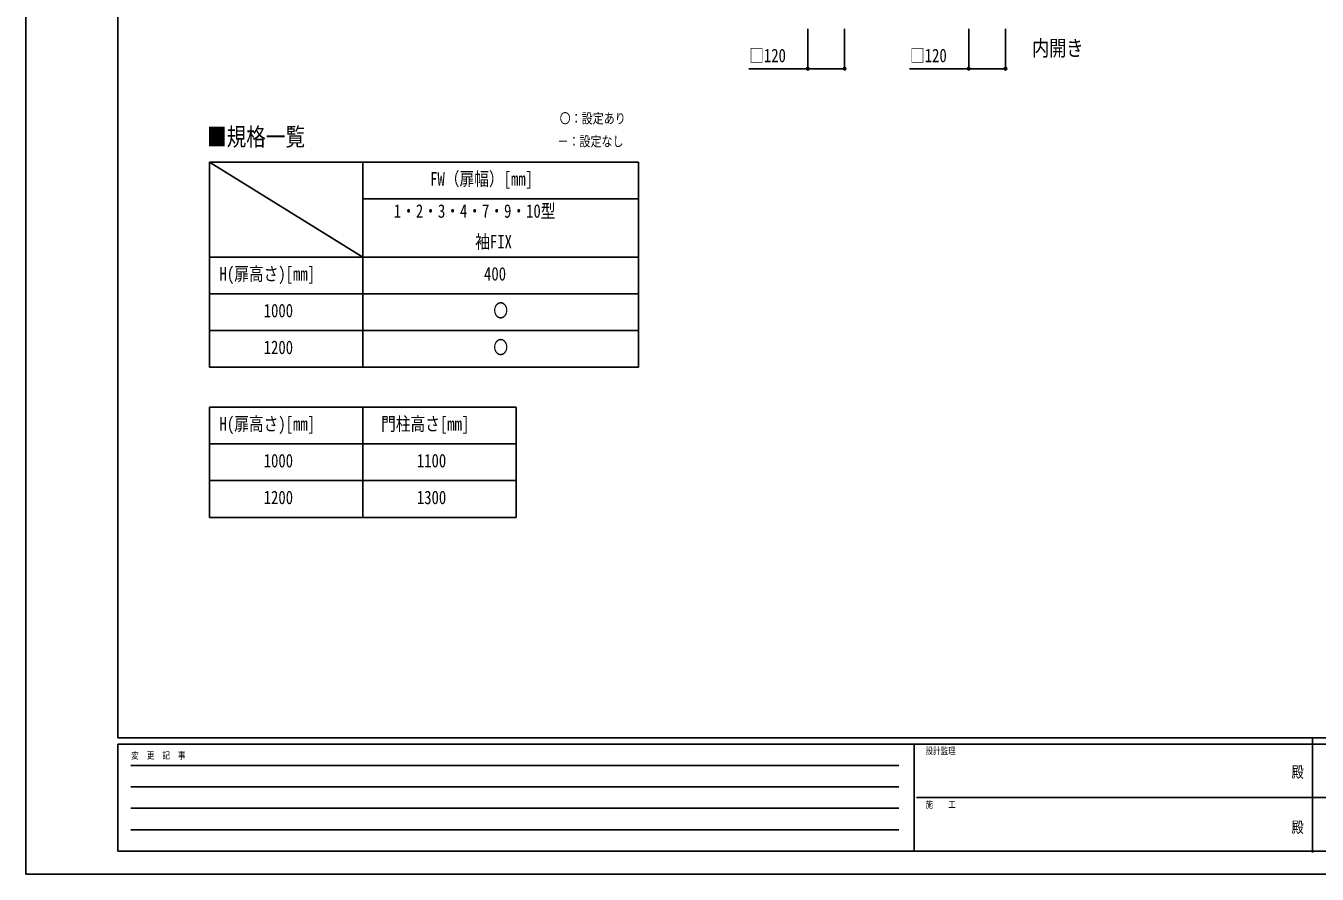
# Model space of a CAD drawing. Units: millimetres, scale not verified. Extents: x -4205 to 4205, y -2970 to 2970.
# Drawn here: x -4205 to 10, y -2970 to -200 of the extents above; entities that cross this region are included whole.
import ezdxf
from ezdxf.enums import TextEntityAlignment as Align

# ---------------------------------------------------------------- set-up
doc = ezdxf.new("R2010")
doc.units = ezdxf.units.MM
doc.header["$LTSCALE"] = 10
doc.header["$PDMODE"] = 32
doc.header["$PDSIZE"] = 5
for name, color, linetype in [('0-1_USER1', 3, 'Continuous'), ('0-4_YKK_D', 6, 'Continuous'), ('0-5_YKK_ZWAK', 7, 'Continuous')]:
    doc.layers.add(name, color=color, linetype=linetype)
doc.styles.add('ＭＳ ゴシック', font='')
doc.styles.get('ＭＳ ゴシック').set_extended_font_data('MS Gothic')

msp = doc.modelspace()

# ---------------------------------------------------------------- linework, layer by layer
at = {"layer": '0-1_USER1'}
for p, q in [((-3604.98, -645), (-3104.98, -955)), ((-3604.98, -645), (-2204.98, -645)), ((-3604.98, -645), (-3604.98, -1315)), ((-3104.98, -645), (-3104.98, -1315)), ((-2204.98, -645), (-2204.98, -1315)), ((-3104.98, -765), (-2204.98, -765)), ((-3604.98, -955), (-2204.98, -955)), ((-3604.98, -1075), (-2204.98, -1075)), ((-3604.98, -1195), (-2204.98, -1195)), ((-3604.98, -1315), (-2204.98, -1315)), ((-3604.98, -1445), (-2604.98, -1445)), ((-3604.98, -1445), (-3604.98, -1805)), ((-3104.98, -1445), (-3104.98, -1805)), ((-2604.98, -1445), (-2604.98, -1805)), ((-3604.98, -1565), (-2604.98, -1565)), ((-3604.98, -1685), (-2604.98, -1685)), ((-3604.98, -1805), (-2604.98, -1805))]:
    msp.add_line(p, q, dxfattribs=at)
at = {"layer": '0-4_YKK_D'}
for p, q in [((-1652.48, -210.17), (-1652.48, -341.17)), ((-1532.48, -210.17), (-1532.48, -341.17)), ((-1127.48, -210.17), (-1127.48, -341.17)), ((-1007.48, -210.17), (-1007.48, -341.17))]:
    msp.add_line(p, q, dxfattribs=at)
for points in [[(-1532.48, -340.17), (-1652.48, -340.17), (-1845.48, -340.17)], [(-1007.48, -340.17), (-1127.48, -340.17), (-1320.48, -340.17)]]:
    msp.add_lwpolyline(points, dxfattribs=at)
for centre in [(-1652.48, -340.17), (-1532.48, -340.17), (-1127.48, -340.17), (-1007.48, -340.17)]:
    msp.add_circle(centre, 4.25, dxfattribs=at)
at = {"layer": '0-5_YKK_ZWAK'}
for p, q in [((-3904.98, -2525), (-3904.98, 2775)), ((3895.02, -2525), (-3904.98, -2525)), ((-4.98, -2525), (-4.98, -2895)), ((-1304.98, -2545), (-3904.98, -2545)), ((-3904.98, -2895), (-3904.98, -2545)), ((-1304.98, -2545), (-1304.98, -2895)), ((-4.98, -2545), (-1304.98, -2545)), ((1295.02, -2545), (-4.98, -2545)), ((-3862.48, -2615), (-1354.98, -2615)), ((-3862.48, -2685), (-1354.98, -2685)), ((-1297.48, -2720), (-4.98, -2720)), ((-4.98, -2720), (1295.02, -2720)), ((-3862.48, -2755), (-1354.98, -2755)), ((-3862.48, -2825), (-1354.98, -2825)), ((-3904.98, -2895), (-1304.98, -2895)), ((-1304.98, -2895), (-4.98, -2895)), ((-4.98, -2895), (1295.02, -2895))]:
    msp.add_line(p, q, dxfattribs=at)
msp.add_lwpolyline([(-4205, -2970), (4205, -2970), (4205, 2970), (-4205, 2970)], close=True, dxfattribs=at)
msp.add_point((-4.98, -2895), dxfattribs=at)

# ---------------------------------------------------------------- texts
at = {"layer": '0-1_USER1', "style": 'ＭＳ ゴシック', "width": 0.8}
for s, height, p in [('内開き', 51.32, (-920.77, -313.94)), ('〇：設定あり', 32.99, (-2462.63, -528.76)), ('■規格一覧', 58.65, (-3613.51, -609.42)), ('－：設定なし', 32.99, (-2469.83, -603.76)), ('FW（扉幅）[mm]', 43.99, (-2885.38, -735)), ('1・2・3・4・7・9・10型', 43.99, (-3003.78, -840)), ('袖FIX', 43.99, (-2738.18, -940)), ('H(扉高さ)[mm]', 43.99, (-3572.58, -1045)), ('400', 43.99, (-2709.38, -1045)), ('1000', 43.99, (-3428.58, -1165)), ('〇', 43.99, (-2678.98, -1165)), ('〇', 43.99, (-2678.98, -1285)), ('1200', 43.99, (-3428.58, -1285)), ('H(扉高さ)[mm]', 43.99, (-3572.58, -1535)), ('門柱高さ[mm]', 43.99, (-3045.38, -1535)), ('1000', 43.99, (-3428.58, -1655)), ('1100', 43.99, (-2928.58, -1655)), ('1200', 43.99, (-3428.58, -1775)), ('1300', 43.99, (-2928.58, -1775))]:
    msp.add_text(s, height=height, dxfattribs=at).set_placement(p, align=Align.BOTTOM_LEFT)
at = {"layer": '0-4_YKK_D', "style": 'ＭＳ ゴシック', "width": 0.8}
for p in [(-1843.88, -332.17), (-1318.88, -332.17)]:
    msp.add_text('□120', height=43.99, dxfattribs=at).set_placement(p, align=Align.BOTTOM_LEFT)
at = {"layer": '0-5_YKK_ZWAK', "style": 'ＭＳ ゴシック', "width": 0.8}
for s, height, p in [('変  更  記  事', 21.99, (-3861.31, -2600)), ('設計監理', 21.99, (-1268.31, -2585)), ('殿', 36.66, (-73.67, -2665.83)), ('施\u3000\u3000工', 21.99, (-1268.31, -2760)), ('殿', 36.66, (-73.67, -2845.83))]:
    msp.add_text(s, height=height, dxfattribs=at).set_placement(p, align=Align.BOTTOM_LEFT)

doc.saveas('drawing.dxf')
